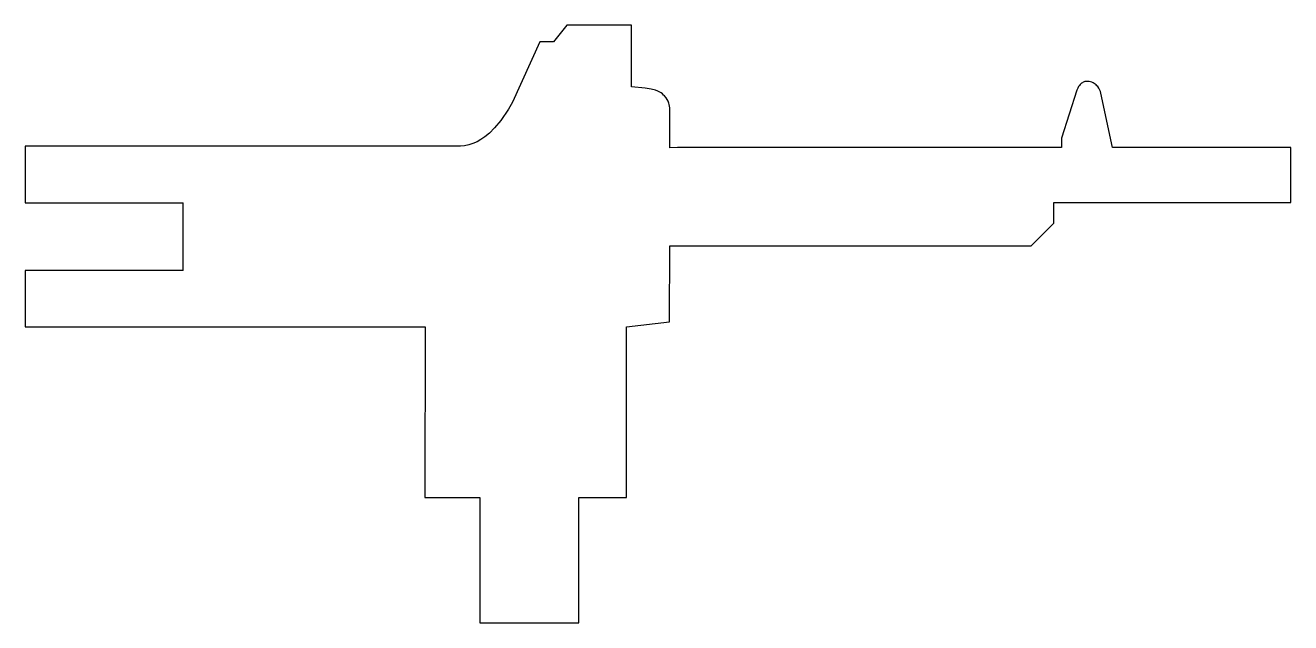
# Model space of a CAD drawing. Header units: millimetres. Extents: x 2577 to 2689, y 1478 to 1531.
import ezdxf

# ---------------------------------------------------------------- set-up
doc = ezdxf.new("R2010")
doc.units = ezdxf.units.MM

msp = doc.modelspace()

# ---------------------------------------------------------------- linework, layer by layer
for p, q in [((2624.7, 1530.57, -2314.87), (2623.52, 1529.12, -2314.87)), ((2630.42, 1530.57, -2314.87), (2624.7, 1530.57, -2314.87)), ((2630.42, 1525.1, -2314.87), (2630.42, 1530.57, -2314.87)), ((2622.31, 1529.12, -2314.87), (2619.89, 1523.75, -2314.87)), ((2623.52, 1529.12, -2314.87), (2622.31, 1529.12, -2314.87)), ((2631.64, 1525.01, -2314.87), (2630.42, 1525.1, -2314.87)), ((2632.19, 1524.91, -2314.87), (2631.64, 1525.01, -2314.87)), ((2632.55, 1524.81, -2314.87), (2632.19, 1524.91, -2314.87)), ((2632.78, 1524.72, -2314.87), (2632.55, 1524.81, -2314.87)), ((2632.93, 1524.65, -2314.87), (2632.78, 1524.72, -2314.87)), ((2633.07, 1524.57, -2314.87), (2632.93, 1524.65, -2314.87)), ((2633.19, 1524.48, -2314.87), (2633.07, 1524.57, -2314.87)), ((2669.92, 1524.83, -2314.87), (2668.56, 1520.57, -2314.87)), ((2670, 1525, -2314.87), (2669.92, 1524.83, -2314.87)), ((2670.07, 1525.13, -2314.87), (2670, 1525, -2314.87)), ((2670.14, 1525.23, -2314.87), (2670.07, 1525.13, -2314.87)), ((2670.2, 1525.31, -2314.87), (2670.14, 1525.23, -2314.87)), ((2670.27, 1525.38, -2314.87), (2670.2, 1525.31, -2314.87)), ((2670.34, 1525.44, -2314.87), (2670.27, 1525.38, -2314.87)), ((2670.41, 1525.48, -2314.87), (2670.34, 1525.44, -2314.87)), ((2670.48, 1525.52, -2314.87), (2670.41, 1525.48, -2314.87)), ((2670.56, 1525.55, -2314.87), (2670.48, 1525.52, -2314.87)), ((2670.63, 1525.58, -2314.87), (2670.56, 1525.55, -2314.87)), ((2670.71, 1525.59, -2314.87), (2670.63, 1525.58, -2314.87)), ((2670.8, 1525.6, -2314.87), (2670.71, 1525.59, -2314.87)), ((2670.85, 1525.6, -2314.87), (2670.8, 1525.6, -2314.87)), ((2670.88, 1525.6, -2314.87), (2670.85, 1525.6, -2314.87)), ((2671.01, 1525.59, -2314.87), (2670.88, 1525.6, -2314.87)), ((2671.13, 1525.56, -2314.87), (2671.01, 1525.59, -2314.87)), ((2671.24, 1525.52, -2314.87), (2671.13, 1525.56, -2314.87)), ((2671.35, 1525.48, -2314.87), (2671.24, 1525.52, -2314.87)), ((2671.44, 1525.42, -2314.87), (2671.35, 1525.48, -2314.87)), ((2671.53, 1525.36, -2314.87), (2671.44, 1525.42, -2314.87)), ((2671.62, 1525.29, -2314.87), (2671.53, 1525.36, -2314.87)), ((2671.7, 1525.21, -2314.87), (2671.62, 1525.29, -2314.87)), ((2671.77, 1525.13, -2314.87), (2671.7, 1525.21, -2314.87)), ((2671.85, 1525.01, -2314.87), (2671.77, 1525.13, -2314.87)), ((2671.92, 1524.87, -2314.87), (2671.85, 1525.01, -2314.87)), ((2672, 1524.7, -2314.87), (2671.92, 1524.87, -2314.87)), ((2672.05, 1524.55, -2314.87), (2672, 1524.7, -2314.87)), ((2619.89, 1523.75, -2314.87), (2619.53, 1523.13, -2314.87)), ((2633.28, 1524.39, -2314.87), (2633.19, 1524.48, -2314.87)), ((2633.35, 1524.32, -2314.87), (2633.28, 1524.39, -2314.87)), ((2633.5, 1524.13, -2314.87), (2633.35, 1524.32, -2314.87)), ((2633.59, 1523.99, -2314.87), (2633.5, 1524.13, -2314.87)), ((2633.67, 1523.84, -2314.87), (2633.59, 1523.99, -2314.87)), ((2633.73, 1523.68, -2314.87), (2633.67, 1523.84, -2314.87)), ((2633.77, 1523.54, -2314.87), (2633.73, 1523.68, -2314.87)), ((2633.8, 1523.4, -2314.87), (2633.77, 1523.54, -2314.87)), ((2673.08, 1519.73, -2314.87), (2672.05, 1524.55, -2314.87)), ((2619.53, 1523.13, -2314.87), (2618.86, 1522.14, -2314.87)), ((2633.82, 1523.25, -2314.87), (2633.8, 1523.4, -2314.87)), ((2633.83, 1521.26, -2314.87), (2633.82, 1523.25, -2314.87)), ((2618.3, 1521.47, -2314.87), (2617.83, 1521, -2314.87)), ((2618.86, 1522.14, -2314.87), (2618.3, 1521.47, -2314.87)), ((2633.83, 1520.76, -2314.87), (2633.83, 1521.26, -2314.87)), ((2616.38, 1520.09, -2314.87), (2616.01, 1519.97, -2314.87)), ((2616.74, 1520.24, -2314.87), (2616.38, 1520.09, -2314.87)), ((2617.08, 1520.44, -2314.87), (2616.74, 1520.24, -2314.87)), ((2617.42, 1520.67, -2314.87), (2617.08, 1520.44, -2314.87)), ((2617.83, 1521, -2314.87), (2617.42, 1520.67, -2314.87)), ((2633.83, 1519.71, -2314.87), (2633.83, 1520.76, -2314.87)), ((2668.56, 1520.57, -2314.87), (2668.56, 1519.73, -2314.87)), ((2615.26, 1519.85, -2314.87), (2576.69, 1519.84, -2314.87)), ((2576.69, 1519.84, -2314.87), (2576.69, 1514.84, -2314.87)), ((2615.64, 1519.89, -2314.87), (2615.26, 1519.85, -2314.87)), ((2616.01, 1519.97, -2314.87), (2615.64, 1519.89, -2314.87)), ((2634.5, 1519.72, -2314.87), (2633.83, 1519.71, -2314.87)), ((2668.56, 1519.73, -2314.87), (2634.5, 1519.72, -2314.87)), ((2688.87, 1519.74, -2314.87), (2673.08, 1519.73, -2314.87)), ((2688.87, 1515.87, -2314.87), (2688.87, 1519.74, -2314.87)), ((2688.87, 1514.87, -2314.87), (2688.87, 1515.87, -2314.87)), ((2576.69, 1514.84, -2314.87), (2583.29, 1514.84, -2314.87)), ((2583.29, 1514.84, -2314.87), (2590.69, 1514.84, -2314.87)), ((2590.69, 1508.84, -2314.87), (2590.69, 1514.84, -2314.87)), ((2667.87, 1513.02, -2314.87), (2667.87, 1514.87, -2314.87)), ((2667.87, 1514.87, -2314.87), (2688.87, 1514.87, -2314.87)), ((2665.87, 1511.02, -2314.87), (2667.87, 1513.02, -2314.87)), ((2633.8, 1504.27, -2314.87), (2633.82, 1511, -2314.87)), ((2633.82, 1511, -2314.87), (2665.87, 1511.02, -2314.87)), ((2583.29, 1508.84, -2314.87), (2576.69, 1508.84, -2314.87)), ((2576.69, 1508.84, -2314.87), (2576.69, 1503.84, -2314.87)), ((2590.69, 1508.84, -2314.87), (2583.29, 1508.84, -2314.87)), ((2576.69, 1503.84, -2314.87), (2612.13, 1503.83, -2314.87)), ((2612.13, 1503.83, -2314.87), (2612.12, 1488.7, -2314.87)), ((2629.98, 1503.84, -2314.87), (2633.8, 1504.27, -2314.87)), ((2629.98, 1488.7, -2314.87), (2629.98, 1503.84, -2314.87)), ((2612.12, 1488.7, -2314.87), (2615.12, 1488.7, -2314.87)), ((2615.12, 1488.7, -2314.87), (2616.98, 1488.7, -2314.87)), ((2616.98, 1488.7, -2314.87), (2616.98, 1477.59, -2314.87)), ((2625.77, 1477.59, -2314.87), (2625.77, 1488.7, -2314.87)), ((2625.77, 1488.7, -2314.87), (2626.98, 1488.7, -2314.87)), ((2626.98, 1488.7, -2314.87), (2626.98, 1488.7, -2314.87)), ((2626.98, 1488.7, -2314.87), (2626.98, 1488.7, -2314.87)), ((2626.98, 1488.7, -2314.87), (2629.98, 1488.7, -2314.87)), ((2616.98, 1477.59, -2314.87), (2625.77, 1477.59, -2314.87))]:
    msp.add_line(p, q)

doc.saveas('drawing.dxf')
